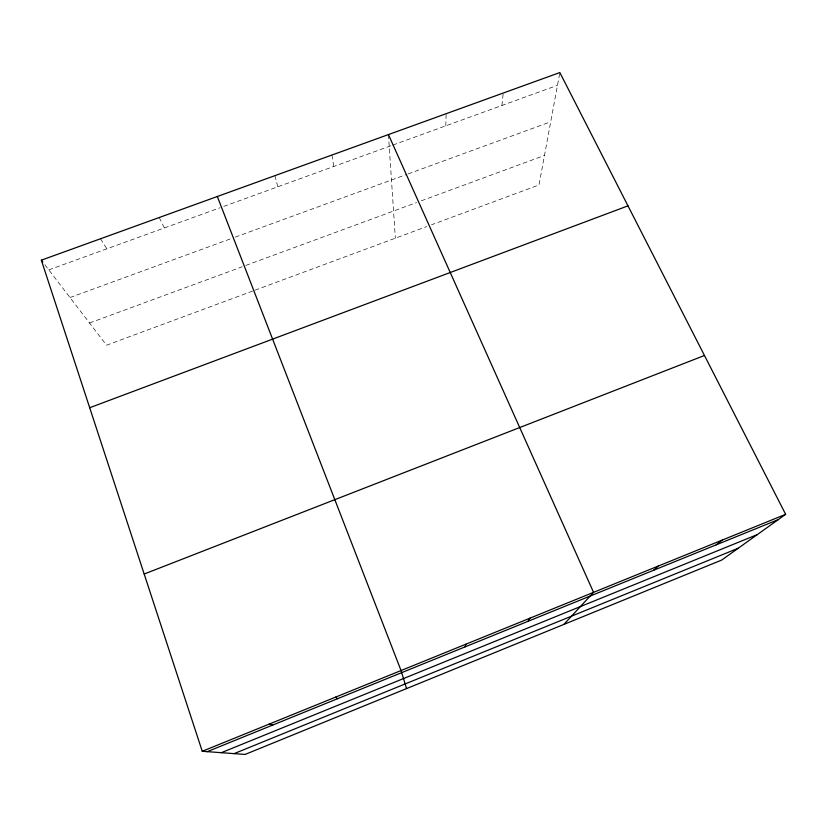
<?xml version="1.0" encoding="UTF-8"?>
<svg xmlns="http://www.w3.org/2000/svg" width="827" height="827" viewBox="0 0 827 827"><rect width="100%" height="100%" fill="white"/><g stroke="black" fill="none" stroke-linecap="round" stroke-linejoin="round"><path stroke-width="0.62" stroke-dasharray="4.13 3.1" d="M445.825 125.838L446.104 113.712M501.906 105.484L503.24 93.037M559.631 73.717L538.997 184.969L431.56 224.779M252.648 291.073L106.549 345.21L44.327 264.061M255.047 290.184L426.732 226.567M89.523 323.006L242.197 266.78M245.805 265.446L416.498 202.594M421.325 200.806L544.466 155.466M70.006 297.544L231.632 238.445M235.25 237.122L406.936 174.342M408.135 173.908L550.72 121.765M48.803 269.891L220.137 207.722M223.755 206.409L391.626 145.5M392.835 145.066L557.481 85.326M100.563 238.745L106.848 248.824M159.218 217.522L164.366 227.963M274.895 175.665L277.82 186.799M331.927 155.031L333.777 166.496M388.432 134.584L395.368 238.186"/><path stroke-width="1.24" d="M465.146 646.859L465.901 644.202M527.946 621.335L530.066 618.141M563.859 624.437L593.559 592.349L388.432 134.584M653.485 570.32L658.282 566.061M716.192 544.838L722.302 540.052M785.65 514.322L721.733 560.044L245.081 754.441L202.253 751.288L41.35 260.174L559.848 72.559L785.65 514.322L202.253 751.288M221.326 752.694L757.315 534.593M234.093 753.635L738.232 548.239M207.246 751.66L778.248 519.625M144.177 574.031L704.459 355.486M89.698 407.732L627.982 205.851M269.23 724.08L272.745 725.041M335.493 697.171L337.55 698.701M41.35 260.174L42.839 262.118M217.325 196.495L401.043 670.542L406.553 688.591"/></g></svg>
